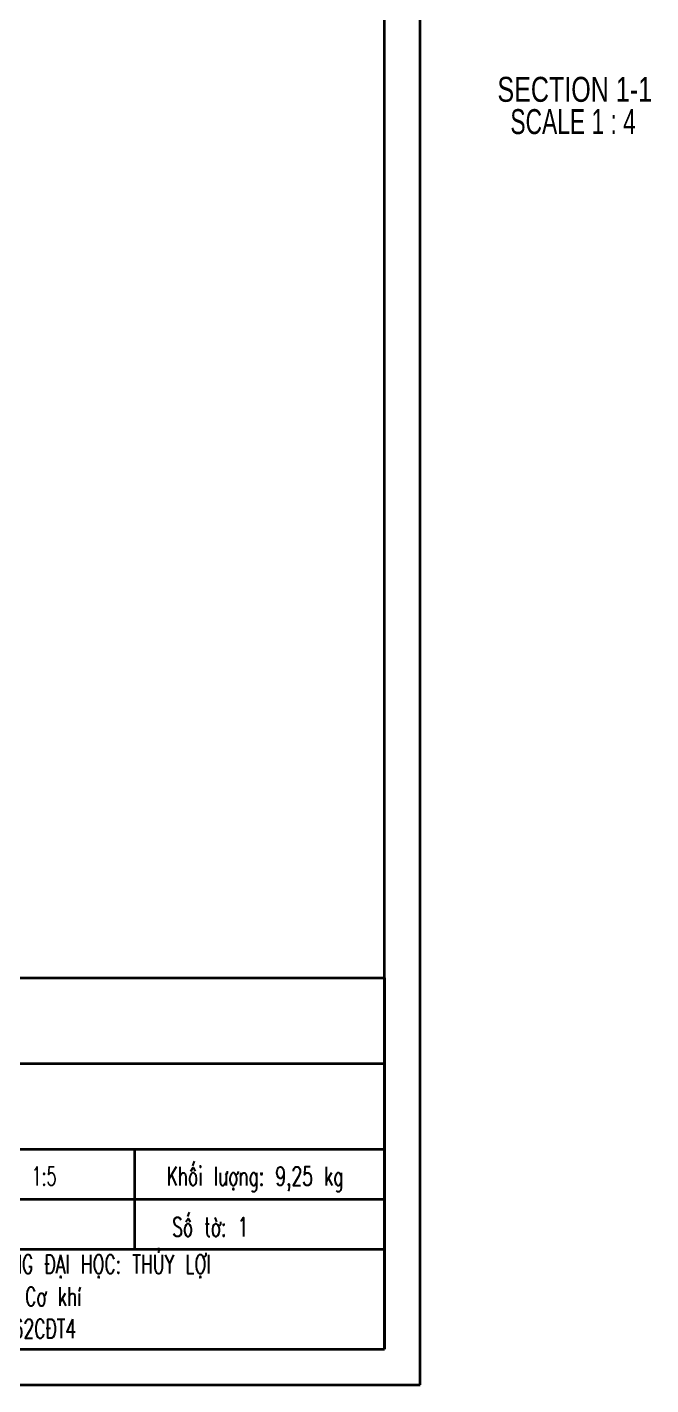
# Model space of a CAD drawing. Header units: millimetres. Extents: x -213 to 452, y 0 to 414.
# Drawn here: x 365 to 452.3, y 0 to 190.2 of the extents above; entities that cross this region are included whole.
import ezdxf

# ---------------------------------------------------------------- set-up
doc = ezdxf.new("R2010")
doc.units = ezdxf.units.MM
doc.linetypes.add('HIDDEN', pattern=[1.905, 1.27, -0.635])
doc.layers.add('KHUNGTEN', color=7, linetype='Continuous', lineweight=35)
doc.layers.add('NETDUT', color=7, linetype='HIDDEN')
doc.styles.add('SLDTEXTSTYLE0', font='TXT', dxfattribs={"width": 0.663, "bigfont": 'bigfont'})
doc.styles.add('SLDTEXTSTYLE1', font='TXT', dxfattribs={"width": 0.618545, "bigfont": 'bigfont'})
doc.styles.add('SLDTEXTSTYLE3', font='TXT', dxfattribs={"width": 0.75})
doc.styles.add('SLDTEXTSTYLE4', font='TXT', dxfattribs={"width": 0.681818})

# ---------------------------------------------------------------- blocks, each defined once
blk = doc.blocks.new('Block2')
at = {"layer": 'KHUNGTEN'}
for p, q in [((431.03, -63.05), (431.03, 233.95)), ((426.03, -58.05), (426.03, 228.95)), ((211.03, -6.05), (426.03, -6.05)), ((426.03, -6.05), (426.03, -58.05)), ((211.03, -18.05), (426.03, -18.05)), ((211.03, -30.05), (426.03, -30.05)), ((391.03, -30.05), (391.03, -44.05)), ((366.03, -37.05), (426.03, -37.05)), ((366.03, -44.05), (426.03, -44.05)), ((16.03, -58.05), (426.03, -58.05)), ((211.03, -58.05), (426.03, -58.05)), ((11.03, -63.05), (431.03, -63.05))]:
    blk.add_line(p, q, dxfattribs=at)
blk = doc.blocks.new('SW_NOTE_0_1')
at = {"layer": 'KHUNGTEN', "color": 0, "char_height": 2.6458, "attachment_point": 1, "style": 'SLDTEXTSTYLE0'}
for s, insert in [('TRƯỜNG ĐẠI HỌC: THỦY LỢI', (0, 3.41)), ('Khoa: Cơ khí', (0, -1.12)), ('Lớp: 62CĐT4', (0, -5.64))]:
    blk.add_mtext(s, dxfattribs=dict(at, insert=insert))
blk = doc.blocks.new('SW_NOTE_0_7')
at = {"layer": 'NETDUT', "color": 0, "char_height": 3.5, "attachment_point": 2}
for s, insert, style in [('SECTION 1-1', (13.51, 4.51), 'SLDTEXTSTYLE3'), ('SCALE 1 : 4', (13.28, -0.01), 'SLDTEXTSTYLE4')]:
    blk.add_mtext(s, dxfattribs=dict(at, insert=insert, style=style))

msp = doc.modelspace()

# ---------------------------------------------------------------- block references
at = {"color": 7, "linetype": 'Continuous'}
msp.add_blockref('Block2', (-11.0312, 63.0526), dxfattribs=at)
at = {"layer": 'KHUNGTEN'}
msp.add_blockref('SW_NOTE_0_1', (356.5203, 14.8159), dxfattribs=at)
at = {"layer": 'NETDUT'}
msp.add_blockref('SW_NOTE_0_7', (428.1303, 178.6844), dxfattribs=at)

# ---------------------------------------------------------------- texts
at = {"layer": 'KHUNGTEN', "attachment_point": 1}
for s, insert, char_height, style in [('Tỉ lệ:  1:5', (357.0252, 30.5567), 2.645833, 'SLDTEXTSTYLE1'), ('Khối lượng: 9,25 kg', (384.498, 30.5567), 2.645833, 'SLDTEXTSTYLE0'), ('Số tờ: 1', (385.2902, 23.4389), 2.64583, 'SLDTEXTSTYLE0')]:
    msp.add_mtext(s, dxfattribs=dict(at, insert=insert, char_height=char_height, style=style))

doc.saveas('drawing.dxf')
